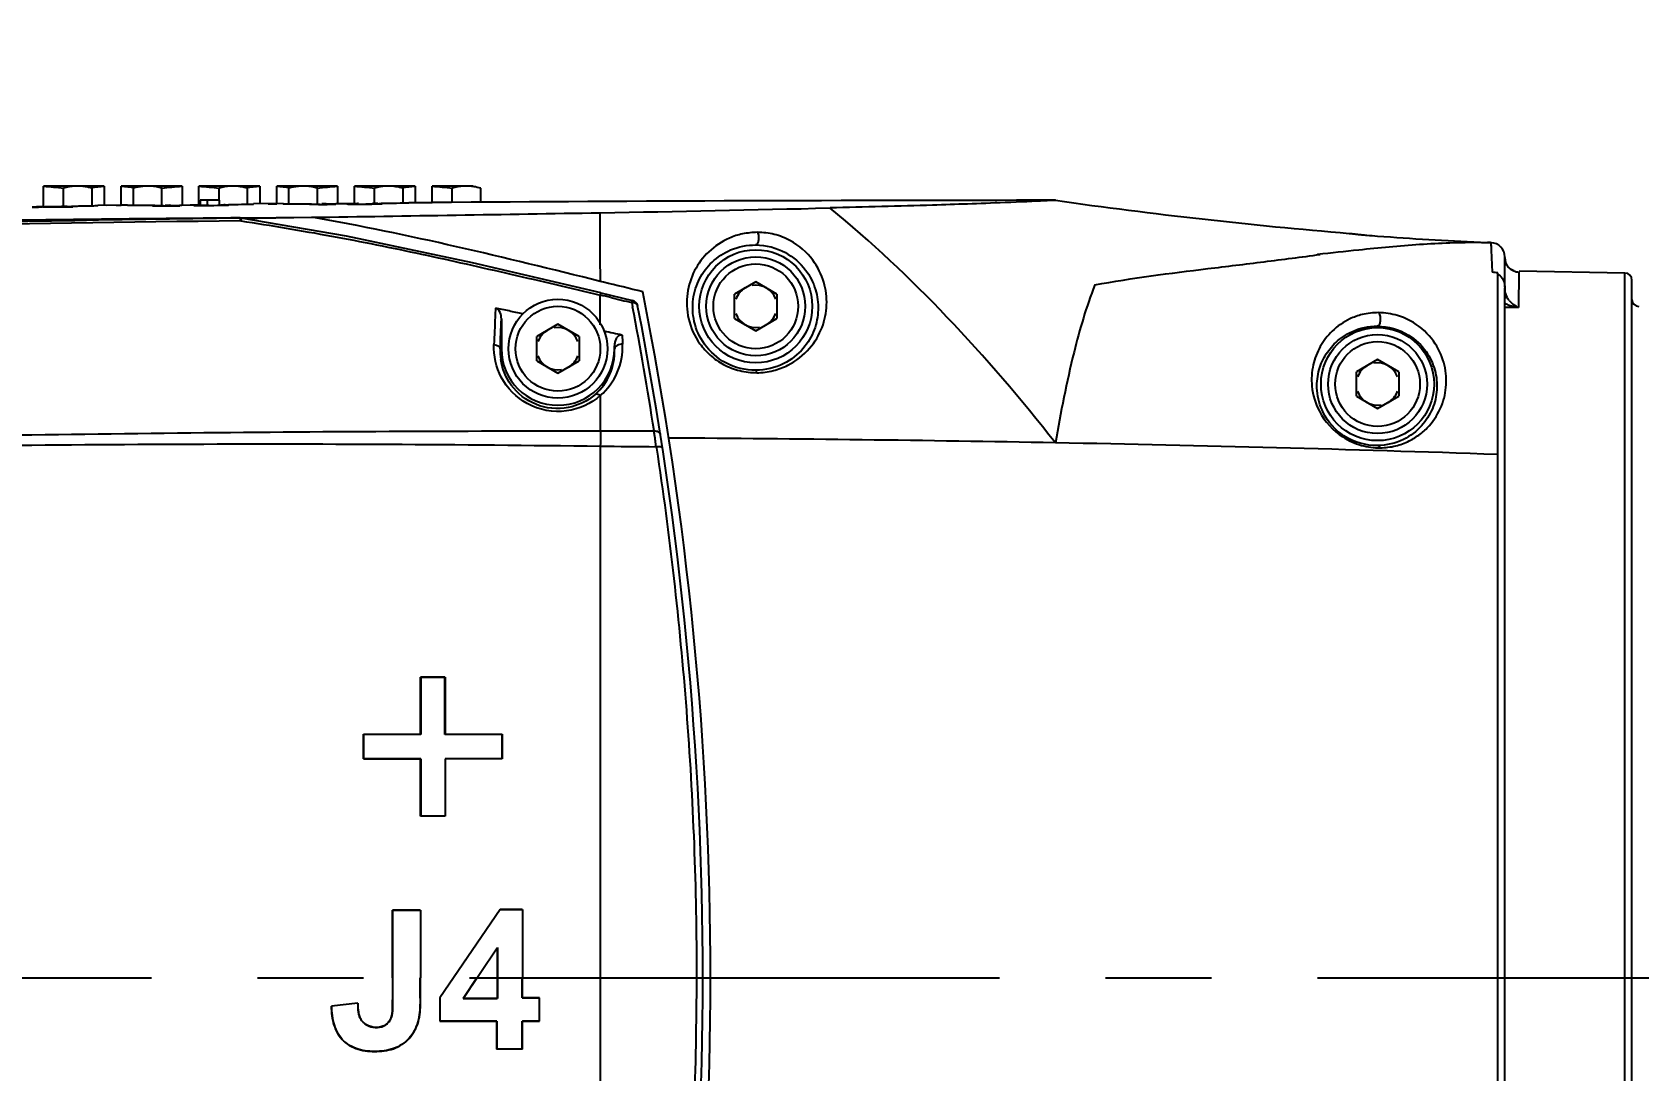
# Model space of a CAD drawing. Header units: millimetres. Extents: x 5828 to 6704, y 123 to 421.
# Drawn here: x 6567.92 to 6573.6, y 357.44 to 361.11 of the extents above; entities that cross this region are included whole.
import ezdxf

# ---------------------------------------------------------------- set-up
doc = ezdxf.new("R2010")
doc.units = ezdxf.units.MM
doc.linetypes.add('CENTER', pattern=[0.6, 0.375, -0.075, 0.075, -0.075])
for name, color, linetype in [('中心线', 7, 'Continuous'), ('外形图', 7, 'Continuous'), ('尺寸标注', 7, 'Continuous'), ('运动范围', 7, 'Continuous')]:
    doc.layers.add(name, color=color, linetype=linetype)
doc.styles.add('微软雅黑', font='msyh.ttc', dxfattribs={"height": 1.5})
doc.dimstyles.new('尺寸标注_1_20比例', dxfattribs={"dimtxt": 1.5, "dimasz": 1.25, "dimexe": 0.5, "dimexo": 0.4, "dimgap": 0.5, "dimtad": 1, "dimdec": 1, "dimlfac": 20, "dimdsep": 46, "dimtxsty": '微软雅黑', "dimcen": 0.09, "dimadec": 0, "dimazin": 0, "dimtp": 0.01, "dimtm": 0.01, "dimtfac": 1, "dimtdec": 1, "dimtofl": 0, "dimtmove": 0, "dimatfit": 3, "dimfxl": 1, "dimtolj": 1, "dimarcsym": 0})

# ---------------------------------------------------------------- blocks, each defined once
blk = doc.blocks.new('*D1121')
at = {"layer": 'Defpoints', "color": 0}
for p in [(6578.1257, 376.8637), (6520.5215, 313.0187), (6575.7198, 313.0187)]:
    blk.add_point(p, dxfattribs=at)
at = {"layer": '尺寸标注', "color": 0, "lineweight": -2}
for p, q in [((6577.7257, 376.8637), (6520.0215, 376.8637)), ((6520.5215, 375.6137), (6520.5215, 314.2687)), ((6575.3198, 313.0187), (6520.0215, 313.0187))]:
    blk.add_line(p, q, dxfattribs=at)
at = {"layer": '尺寸标注', "color": 0}
for points in [[(6520.7298, 375.6137), (6520.3132, 375.6137), (6520.5215, 376.8637)], [(6520.3132, 314.2687), (6520.7298, 314.2687), (6520.5215, 313.0187)]]:
    blk.add_solid(points, dxfattribs=at)
at = {"layer": '尺寸标注', "color": 0, "insert": (6519.2425, 344.9412), "char_height": 1.5, "attachment_point": 5, "rotation": 90, "style": '微软雅黑'}
blk.add_mtext('\\A1;1276.9', dxfattribs=at)
blk = doc.blocks.new('*D1122')
at = {"layer": 'Defpoints', "color": 0}
for p in [(6578.1257, 376.8637), (6512.573, 295.837), (6562.039, 295.837)]:
    blk.add_point(p, dxfattribs=at)
at = {"layer": '尺寸标注', "color": 0, "lineweight": -2}
for p, q in [((6577.7257, 376.8637), (6512.073, 376.8637)), ((6512.573, 375.6137), (6512.573, 297.087)), ((6561.639, 295.837), (6512.073, 295.837))]:
    blk.add_line(p, q, dxfattribs=at)
at = {"layer": '尺寸标注', "color": 0}
for points in [[(6512.7814, 375.6137), (6512.3647, 375.6137), (6512.573, 376.8637)], [(6512.3647, 297.087), (6512.7814, 297.087), (6512.573, 295.837)]]:
    blk.add_solid(points, dxfattribs=at)
at = {"layer": '尺寸标注', "color": 0, "insert": (6511.2935, 337.1476), "char_height": 1.5, "attachment_point": 5, "rotation": 90, "style": '微软雅黑'}
blk.add_mtext('\\A1;1620.5', dxfattribs=at)

msp = doc.modelspace()

# ---------------------------------------------------------------- linework, layer by layer
at = {"layer": '中心线', "linetype": 'CENTER', "ltscale": 5}
msp.add_line((6551.4631, 357.7687), (6583.6525, 357.7687), dxfattribs=at)
at = {"layer": '外形图', "color": 7, "linetype": 'Continuous'}
for p, q in [((6568.1707, 360.5687), (6567.9557, 360.5687)), ((6567.9557, 360.4967), (6567.9557, 360.5684)), ((6568.0268, 360.4977), (6568.0268, 360.5615)), ((6568.1278, 360.5001), (6568.1278, 360.5615)), ((6568.1707, 360.5684), (6568.1707, 360.5008)), ((6568.4457, 360.5687), (6568.2307, 360.5687)), ((6568.2307, 360.5014), (6568.2307, 360.5684)), ((6568.2736, 360.5012), (6568.2736, 360.5615)), ((6568.3747, 360.5014), (6568.3747, 360.5615)), ((6568.4457, 360.5684), (6568.4457, 360.502)), ((6568.7207, 360.5687), (6568.5057, 360.5687)), ((6568.5057, 360.5012), (6568.5057, 360.5684)), ((6568.5768, 360.5187), (6568.5768, 360.5615)), ((6568.6778, 360.5055), (6568.6778, 360.5615)), ((6568.7207, 360.5684), (6568.7207, 360.5062)), ((6568.9957, 360.5687), (6568.7807, 360.5687)), ((6568.7807, 360.5067), (6568.7807, 360.5684)), ((6568.8236, 360.5065), (6568.8236, 360.5615)), ((6568.9247, 360.5064), (6568.9247, 360.5615)), ((6568.9957, 360.5684), (6568.9957, 360.5068)), ((6569.2707, 360.5687), (6569.0557, 360.5687)), ((6569.0557, 360.5052), (6569.0557, 360.5684)), ((6569.1268, 360.5071), (6569.1268, 360.5615)), ((6569.2278, 360.5099), (6569.2278, 360.5615)), ((6569.2707, 360.5684), (6569.2707, 360.5105)), ((6569.4757, 360.5687), (6569.3307, 360.5687)), ((6569.3307, 360.5109), (6569.3307, 360.5684)), ((6569.4018, 360.5113), (6569.4018, 360.5615)), ((6569.5028, 360.5118), (6569.5028, 360.5615)), ((6567.9154, 360.4939), (6567.9379, 360.4942)), ((6567.9548, 360.495), (6568.0188, 360.4957)), ((6568.0133, 360.4959), (6567.9603, 360.4952)), ((6568.0133, 360.4959), (6568.005, 360.4958)), ((6568.005, 360.4956), (6568.0188, 360.4957)), ((6568.0355, 360.4953), (6568.0589, 360.4956)), ((6568.0551, 360.4981), (6568.0593, 360.4982)), ((6568.2532, 360.5016), (6568.1482, 360.5005)), ((6568.2307, 360.5014), (6568.1787, 360.5008)), ((6568.2125, 360.5012), (6568.2308, 360.5014)), ((6568.2532, 360.5016), (6568.2307, 360.5014)), ((6568.3412, 360.5012), (6568.3444, 360.5012)), ((6568.3416, 360.4986), (6568.4055, 360.4993)), ((6568.3805, 360.4992), (6568.3416, 360.4988)), ((6568.3416, 360.4986), (6568.3735, 360.4991)), ((6568.3416, 360.4988), (6568.3416, 360.4986)), ((6568.3444, 360.5012), (6568.349, 360.5013)), ((6568.3735, 360.4991), (6568.4055, 360.4991)), ((6568.4024, 360.501), (6568.3857, 360.5008)), ((6568.4022, 360.5016), (6568.4065, 360.5016)), ((6568.4375, 360.4998), (6568.4025, 360.4995)), ((6568.4055, 360.4991), (6568.4375, 360.4996)), ((6568.4055, 360.4993), (6568.4375, 360.4996)), ((6568.4371, 360.5019), (6568.4453, 360.502)), ((6568.4375, 360.4996), (6568.4375, 360.4998)), ((6568.4453, 360.502), (6568.4751, 360.5022)), ((6568.4751, 360.5022), (6568.4877, 360.5024)), ((6568.5098, 360.5021), (6568.4876, 360.5018)), ((6568.5098, 360.5021), (6568.4876, 360.5018)), ((6568.4876, 360.5001), (6568.5435, 360.5006)), ((6568.4876, 360.5001), (6568.5098, 360.5003)), ((6568.5098, 360.5187), (6568.5098, 360.5012)), ((6568.5778, 360.5187), (6568.5098, 360.5187)), ((6568.5404, 360.5008), (6568.5098, 360.5005)), ((6568.5359, 360.5015), (6568.5359, 360.5187)), ((6568.5435, 360.5006), (6568.5585, 360.5008)), ((6568.5585, 360.5008), (6568.5712, 360.5009)), ((6568.5778, 360.5016), (6568.5778, 360.5187)), ((6568.5829, 360.5011), (6568.5883, 360.5012)), ((6568.5883, 360.5012), (6568.5921, 360.5012)), ((6568.8036, 360.5069), (6568.6982, 360.506)), ((6568.7506, 360.5064), (6568.7809, 360.5067)), ((6568.8944, 360.5063), (6568.8972, 360.5063)), ((6568.8972, 360.5063), (6568.9042, 360.5063)), ((6568.8975, 360.5038), (6568.9901, 360.5045)), ((6568.935, 360.5043), (6568.8975, 360.504)), ((6568.8975, 360.504), (6568.8975, 360.5038)), ((6568.9283, 360.5042), (6568.9592, 360.5042)), ((6568.9562, 360.5059), (6568.9401, 360.5058)), ((6568.9901, 360.5047), (6568.9562, 360.5045)), ((6568.9896, 360.5068), (6568.9953, 360.5068)), ((6568.9901, 360.5045), (6568.9901, 360.5047)), ((6568.9953, 360.5068), (6569.0251, 360.507)), ((6569.0251, 360.507), (6569.0286, 360.5071)), ((6569.154, 360.506), (6569.1422, 360.5061)), ((6569.1503, 360.5082), (6569.1551, 360.5083)), ((6569.2482, 360.5103), (6569.3306, 360.5109)), ((6569.309, 360.5107), (6569.3309, 360.5109)), ((6568.6513, 360.4541), (6568.9047, 360.4586)), ((6568.6513, 360.4564), (6568.9047, 360.4586)), ((6568.6513, 360.4553), (6568.6513, 360.4553)), ((6568.6538, 360.4464), (6568.6513, 360.4464)), ((6568.6538, 360.4462), (6568.6514, 360.4461)), ((6568.6551, 360.455), (6568.6538, 360.4462)), ((6573.0826, 360.2646), (6573.0778, 360.3687)), ((6573.0785, 360.3514), (6573.0778, 360.3687)), ((6572.4726, 360.3268), (6572.4635, 360.3279)), ((6573.126, 360.2131), (6573.1258, 360.3187)), ((6573.1007, 355.2755), (6573.1007, 360.2619)), ((6573.1759, 360.2659), (6573.1748, 360.1391)), ((6573.5512, 360.2613), (6573.1762, 360.2679)), ((6573.5512, 355.2762), (6573.5512, 360.2613)), ((6569.937, 360.2292), (6569.9257, 360.232)), ((6570.4757, 360.2303), (6570.4007, 360.187)), ((6570.5507, 360.187), (6570.4757, 360.2303)), ((6573.1259, 360.2131), (6573.1257, 360.205)), ((6573.1257, 355.2279), (6573.1257, 360.2093)), ((6573.1257, 360.205), (6573.1264, 360.196)), ((6573.5757, 355.3012), (6573.5757, 360.2363)), ((6569.9276, 360.1913), (6569.9257, 360.1833)), ((6569.9257, 360.0786), (6569.9257, 360.1833)), ((6569.9276, 360.1913), (6570.0392, 360.1648)), ((6569.9629, 360.1746), (6570, 360.1657)), ((6570.0373, 360.157), (6570.0392, 360.1648)), ((6570.0373, 360.157), (6570.0401, 360.1421)), ((6570.4007, 360.1004), (6570.4007, 360.187)), ((6570.5507, 360.187), (6570.5507, 360.1004)), ((6573.1331, 360.1764), (6573.1257, 360.1721)), ((6573.1748, 360.139), (6573.1257, 360.1399)), ((6569.5757, 360.0989), (6569.5757, 359.9937)), ((6570.4007, 360.1004), (6570.4757, 360.0571)), ((6570.4757, 360.0571), (6570.5507, 360.1004)), ((6569.7757, 360.0803), (6569.7007, 360.037)), ((6569.7007, 359.9504), (6569.7007, 360.037)), ((6569.8507, 360.037), (6569.7757, 360.0803)), ((6569.8507, 360.037), (6569.8507, 359.9504)), ((6569.5716, 359.9937), (6569.5757, 359.9937)), ((6569.9757, 360.0045), (6569.9762, 359.9937)), ((6569.9757, 359.9937), (6569.9757, 360.0045)), ((6569.9757, 359.9937), (6569.9762, 359.9937)), ((6569.7007, 359.9504), (6569.7757, 359.9071)), ((6569.7757, 359.9071), (6569.8507, 359.9504)), ((6572.6757, 359.9553), (6572.6007, 359.912)), ((6572.6007, 359.8254), (6572.6007, 359.912)), ((6572.7507, 359.912), (6572.6757, 359.9553)), ((6572.7507, 359.912), (6572.7507, 359.8254)), ((6569.9258, 359.7033), (6569.9258, 359.8278)), ((6572.6007, 359.8254), (6572.6757, 359.7821)), ((6572.6757, 359.7821), (6572.7507, 359.8254)), ((6569.9257, 359.6493), (6569.9257, 355.8882)), ((6570.1234, 359.6471), (6570.1242, 359.6419)), ((6570.1234, 359.6471), (6570.1241, 359.6418)), ((6569.2897, 358.6302), (6569.2897, 358.8326)), ((6569.2902, 358.8322), (6569.2897, 358.8326)), ((6569.2897, 358.8326), (6569.3765, 358.8326)), ((6569.2902, 358.8322), (6569.2902, 358.6297)), ((6569.3761, 358.8322), (6569.2902, 358.8322)), ((6569.3761, 358.8322), (6569.3765, 358.8326)), ((6569.3761, 358.6297), (6569.3761, 358.8322)), ((6569.3765, 358.8326), (6569.3765, 358.6302)), ((6569.0873, 358.5434), (6569.0873, 358.6302)), ((6569.0878, 358.6297), (6569.0873, 358.6302)), ((6569.0873, 358.6302), (6569.2897, 358.6302)), ((6569.0878, 358.6297), (6569.0878, 358.5439)), ((6569.2902, 358.6297), (6569.0878, 358.6297)), ((6569.2902, 358.6297), (6569.2897, 358.6302)), ((6569.3761, 358.6297), (6569.3765, 358.6302)), ((6569.5785, 358.6297), (6569.3761, 358.6297)), ((6569.3765, 358.6302), (6569.5789, 358.6302)), ((6569.5785, 358.6297), (6569.5789, 358.6302)), ((6569.5785, 358.5439), (6569.5785, 358.6297)), ((6569.5789, 358.6302), (6569.5789, 358.5434)), ((6569.0878, 358.5439), (6569.0873, 358.5434)), ((6569.2897, 358.5434), (6569.0873, 358.5434)), ((6569.0878, 358.5439), (6569.2902, 358.5439)), ((6569.2902, 358.5439), (6569.2897, 358.5434)), ((6569.2897, 358.341), (6569.2897, 358.5434)), ((6569.2902, 358.5439), (6569.2902, 358.3414)), ((6569.3765, 358.5434), (6569.3765, 358.341)), ((6569.5789, 358.5434), (6569.3765, 358.5434)), ((6569.2902, 358.3414), (6569.2897, 358.341)), ((6569.3765, 358.341), (6569.2897, 358.341)), ((6569.2902, 358.3414), (6569.3761, 358.3414)), ((6569.1901, 357.7687), (6569.1901, 358.0084)), ((6569.1906, 358.008), (6569.1901, 358.0084)), ((6569.1901, 358.0084), (6569.2891, 358.0084)), ((6569.1906, 358.008), (6569.1906, 357.6909)), ((6569.2886, 358.008), (6569.1906, 358.008)), ((6569.2891, 358.0084), (6569.2891, 357.7687)), ((6569.5708, 358.0105), (6569.3575, 357.6983)), ((6569.571, 358.0101), (6569.4062, 357.7687)), ((6569.571, 358.0101), (6569.5708, 358.0105)), ((6569.5708, 358.0105), (6569.6499, 358.0104)), ((6569.6495, 358.01), (6569.571, 358.0101)), ((6569.6499, 358.0104), (6569.6499, 357.7687)), ((6569.4409, 357.696), (6569.5612, 357.8749)), ((6569.5617, 357.8764), (6569.5617, 357.6956)), ((6569.1906, 357.7687), (6569.1901, 357.7687)), ((6569.1902, 357.7687), (6569.1901, 357.6909)), ((6569.2886, 357.6972), (6569.2886, 357.7687)), ((6569.2886, 357.7687), (6569.2891, 357.7687)), ((6569.2891, 357.6972), (6569.2891, 357.7687)), ((6569.4062, 357.7687), (6569.4056, 357.7687)), ((6569.4893, 357.7687), (6569.4401, 357.6956)), ((6569.5613, 357.7687), (6569.5613, 357.696)), ((6569.6495, 357.6981), (6569.6495, 357.7687)), ((6569.6495, 357.7687), (6569.6499, 357.7687)), ((6569.6499, 357.6986), (6569.6499, 357.7687)), ((6569.2886, 357.6972), (6569.2891, 357.6972)), ((6569.3579, 357.6981), (6569.3579, 357.6161)), ((6569.4401, 357.6956), (6569.4409, 357.696)), ((6569.5617, 357.6956), (6569.4401, 357.6956)), ((6569.4409, 357.696), (6569.5613, 357.696)), ((6569.5617, 357.6956), (6569.5613, 357.696)), ((6569.6495, 357.6981), (6569.6499, 357.6986)), ((6569.7105, 357.6981), (6569.6495, 357.6981)), ((6569.6499, 357.6986), (6569.7109, 357.6986)), ((6569.7105, 357.6981), (6569.7109, 357.6986)), ((6569.7105, 357.6162), (6569.7105, 357.6981)), ((6569.0681, 357.6795), (6568.9745, 357.6687)), ((6568.975, 357.6683), (6568.9745, 357.6687)), ((6569.0677, 357.679), (6568.975, 357.6683)), ((6569.0677, 357.679), (6569.0681, 357.6795)), ((6569.1906, 357.6909), (6569.1901, 357.6909)), ((6569.3579, 357.6161), (6569.3575, 357.6157)), ((6569.5587, 357.6157), (6569.3575, 357.6157)), ((6569.3579, 357.6161), (6569.5591, 357.6162)), ((6569.5591, 357.6162), (6569.5587, 357.6157)), ((6569.5591, 357.6162), (6569.5591, 357.5172)), ((6569.6495, 357.5173), (6569.6495, 357.6162)), ((6569.6495, 357.6162), (6569.6499, 357.6157)), ((6569.6495, 357.6162), (6569.7105, 357.6162)), ((6569.7109, 357.6157), (6569.6499, 357.6157)), ((6569.7105, 357.6162), (6569.7109, 357.6157)), ((6569.5591, 357.5172), (6569.5587, 357.5168)), ((6569.6499, 357.5168), (6569.5587, 357.5168)), ((6569.5591, 357.5172), (6569.6495, 357.5173)), ((6569.6495, 357.5173), (6569.6499, 357.5168))]:
    msp.add_line(p, q, dxfattribs=at)
msp.add_lwpolyline([(6569.9276, 360.1913), (6569.4736, 360.2979), (6569.0281, 360.3919), (6568.6551, 360.455)], dxfattribs=at)
for centre, radius in [((6570.4757, 360.1437), 0.2), ((6570.4757, 360.1437), 0.175), ((6570.4757, 360.1437), 0.15), ((6569.7757, 359.9937), 0.175), ((6569.7757, 359.9937), 0.15), ((6572.6757, 359.8687), 0.2), ((6572.6757, 359.8687), 0.175), ((6572.6757, 359.8687), 0.15)]:
    msp.add_circle(centre, radius, dxfattribs=at)
for centre, radius, start, end in [((6568.0933, 360.3135), 0.2567, 102.838, 105.0138), ((6568.3083, 360.3133), 0.2569, 76.4749, 77.2014), ((6568.3081, 360.3136), 0.2567, 74.9696, 76.419), ((6568.6433, 360.3135), 0.2567, 102.838, 105.0138), ((6568.8583, 360.3133), 0.2569, 76.4749, 77.2014), ((6568.8581, 360.3136), 0.2567, 74.9696, 76.419), ((6569.1933, 360.3135), 0.2567, 102.838, 105.0138), ((6569.4683, 360.3135), 0.2567, 102.838, 105.0138), ((6568.2161, 354.693), 5.8079, 92.57811, 92.74551), ((6568.0243, 360.8967), 0.4005, 268.4309, 269.2178), ((6568.279, 370.2974), 9.7964, 269.95626, 270.36406), ((6568.5186, 364.8076), 4.307, 270.7, 270.8557), ((6568.8491, 370.5167), 10.0105, 269.84185, 270.25916), ((6569.0628, 363.7789), 3.2738, 269.7776, 270.1688), ((6569.059, 366.2594), 5.7542, 270.13383, 270.42991), ((6569.0727, 364.5686), 4.0631, 270.2041, 270.6842), ((6569.1343, 356.8154), 3.6916, 90.0757, 90.2305), ((6569.0876, 363.4044), 2.8988, 270.6646, 271.0802), ((6569.1329, 358.117), 2.39, 89.8711, 90.0835), ((6571.7184, -6.295), 366.8137, 90.028529, 90.372962), ((6568.113, 468.6557), 108.1961, 270.959992, 271.390435), ((6574.061, 378.3114), 17.9711, 261.9223, 265.25907), ((6570.2161, 161.0286), 199.4328, 90.449567, 91.986353), ((6570.961, 104.5811), 255.8857, 90.517193, 90.751681), ((6564.0569, 698.1251), 337.7013, 270.822522, 270.995774), ((6573.5663, 372.0983), 11.7399, 265.64916, 267.42406), ((6573.0757, 360.3187), 0.05, 0.0575, 87.6646), ((6572.7228, 357.6655), 2.6238, 81.7181, 82.1181), ((6573.5507, 360.2363), 0.025, 0, 89), ((6557.9257, 357.7687), 12.39, 348.7079, 11.2921), ((6570.4757, 360.1437), 0.075, 120, 160.0024), ((6570.4757, 360.1437), 0.075, 19.9976, 100.0024), ((6573.1843, 360.2048), 0.0586, 188.6823, 197.1784), ((6567.1791, 348.44), 12.0603, 76.6546, 76.83594), ((6572.8323, 372.1049), 12.2705, 256.65504, 256.83374), ((6570.0334, 360.1404), 0.025, 11.0815, 76.5665), ((6557.1336, 357.6934), 13.1368, 8.80003, 10.7432), ((6557.924, 357.7687), 12.3644, 348.91849, 11.08152), ((6573.1838, 360.2047), 0.0581, 197.2119, 209.19), ((6573.2116, 360.2218), 0.0907, 219.5427, 223.6454), ((6573.6007, 360.1683), 0.025, 180, 269), ((6570.4757, 360.1437), 0.075, 199.9976, 280.0024), ((6570.4757, 360.1437), 0.075, 300, 340.0024), ((6569.7757, 359.9937), 0.075, 120, 160.0024), ((6569.7757, 359.9937), 0.075, 19.9976, 100.0024), ((6569.7745, 359.985), 0.2032, 177.5338, 188.1795), ((6569.7757, 359.9937), 0.2, 180, 0), ((6569.7757, 359.9937), 0.075, 199.9976, 280.0024), ((6569.7757, 359.9937), 0.075, 300, 340.0024), ((6569.7745, 359.9839), 0.2019, 311.1942, 2.0254), ((6569.7758, 360.0006), 0.2288, 310.944, 2.2347), ((6569.7738, 359.9839), 0.2026, 2.0129, 2.7685), ((6572.6757, 359.8687), 0.075, 120, 160.0024), ((6572.6757, 359.8687), 0.075, 19.9976, 100.0024), ((6572.6757, 359.8687), 0.075, 199.9976, 280.0024), ((6572.6757, 359.8687), 0.075, 300, 340.0024), ((6566.4521, 359.1754), 3.7015, 7.9737, 8.1966), ((6565.803, 359.0852), 4.3567, 7.6736, 7.9637), ((6565.1363, 358.9942), 5.0296, 7.4577, 7.6869), ((6569.4779, 248.0303), 111.6496, 88.94389, 89.645985), ((6569.7909, 263.6815), 95.9952, 88.024108, 88.958466)]:
    msp.add_arc(centre, radius, start, end, dxfattribs=at)
for points, knots in [([(6567.9557, 360.5684), (6567.9676, 360.5679), (6567.9913, 360.5655), (6568.015, 360.5631), (6568.0268, 360.5615)], [0, 0, 0, 0, 0.500027, 1, 1, 1, 1]), ([(6568.3747, 360.5615), (6568.3865, 360.5631), (6568.4101, 360.5655), (6568.4338, 360.5679), (6568.4457, 360.5684)], [0, 0, 0, 0, 0.499973, 1, 1, 1, 1]), ([(6568.5057, 360.5684), (6568.5176, 360.5679), (6568.5413, 360.5655), (6568.565, 360.5631), (6568.5768, 360.5615)], [0, 0, 0, 0, 0.500027, 1, 1, 1, 1]), ([(6568.9247, 360.5615), (6568.9365, 360.5631), (6568.9601, 360.5655), (6568.9838, 360.5679), (6568.9957, 360.5684)], [0, 0, 0, 0, 0.499973, 1, 1, 1, 1]), ([(6569.0557, 360.5684), (6569.0676, 360.5679), (6569.0913, 360.5655), (6569.115, 360.5631), (6569.1268, 360.5615)], [0, 0, 0, 0, 0.500027, 1, 1, 1, 1]), ([(6569.3307, 360.5684), (6569.3426, 360.5679), (6569.3663, 360.5655), (6569.39, 360.5631), (6569.4018, 360.5615)], [0, 0, 0, 0, 0.500027, 1, 1, 1, 1]), ([(6568.0589, 360.4956), (6568.0522, 360.4957), (6568.0389, 360.4965), (6568.0255, 360.4961), (6568.0188, 360.4962)], [0, 0, 0, 0, 0.500099, 1, 1, 1, 1]), ([(6568.0593, 360.4982), (6568.0666, 360.4983), (6568.0901, 360.4987), (6568.1136, 360.4991), (6568.1299, 360.4995)], [0, 0, 0, 0, 0.309649, 1, 1, 1, 1]), ([(6568.1299, 360.4995), (6568.1325, 360.4996), (6568.1371, 360.4997), (6568.1424, 360.4998), (6568.1454, 360.4999), (6568.1469, 360.4999), (6568.1476, 360.5001), (6568.1482, 360.5), (6568.1482, 360.5001)], [0, 0, 0, 0, 0.433974, 0.74687, 0.857104, 0.936189, 0.983878, 1, 1, 1, 1]), ([(6568.2532, 360.5012), (6568.2532, 360.5011), (6568.2538, 360.5013), (6568.2545, 360.5011), (6568.256, 360.5011), (6568.259, 360.501), (6568.2643, 360.501), (6568.2688, 360.501), (6568.2715, 360.501)], [0, 0, 0, 0, 0.016069, 0.0637, 0.142735, 0.252938, 0.565875, 1, 1, 1, 1]), ([(6568.6099, 360.5018), (6568.6099, 360.502), (6568.6089, 360.5018), (6568.608, 360.502), (6568.6056, 360.5019), (6568.6009, 360.5021), (6568.593, 360.502), (6568.5863, 360.502), (6568.5825, 360.502)], [0, 0, 0, 0, 0.015549, 0.062573, 0.142771, 0.258179, 0.586867, 1, 1, 1, 1]), ([(6568.5921, 360.5012), (6568.5941, 360.5013), (6568.5998, 360.5014), (6568.6054, 360.5015), (6568.609, 360.5017)], [0, 0, 0, 0, 0.357018, 1, 1, 1, 1]), ([(6568.609, 360.5017), (6568.6092, 360.5017), (6568.6094, 360.5018), (6568.6099, 360.5017), (6568.6099, 360.5018)], [0, 0, 0, 0, 0.744693, 1, 1, 1, 1]), ([(6568.6104, 360.5038), (6568.6175, 360.5039), (6568.6407, 360.5043), (6568.6639, 360.5047), (6568.6799, 360.505)], [0, 0, 0, 0, 0.309361, 1, 1, 1, 1]), ([(6568.6799, 360.505), (6568.6825, 360.505), (6568.6871, 360.5052), (6568.6924, 360.5053), (6568.6954, 360.5054), (6568.6969, 360.5054), (6568.6976, 360.5056), (6568.6982, 360.5054), (6568.6982, 360.5055)], [0, 0, 0, 0, 0.433982, 0.74688, 0.857113, 0.936196, 0.983882, 1, 1, 1, 1]), ([(6568.8032, 360.5065), (6568.8032, 360.5064), (6568.8038, 360.5065), (6568.8045, 360.5063), (6568.806, 360.5064), (6568.809, 360.5063), (6568.8143, 360.5063), (6568.8188, 360.5062), (6568.8215, 360.5062)], [0, 0, 0, 0, 0.016073, 0.063707, 0.142744, 0.252948, 0.565883, 1, 1, 1, 1]), ([(6569.0286, 360.5057), (6569.0283, 360.5055), (6569.0313, 360.5057), (6569.0334, 360.5052), (6569.0414, 360.5053), (6569.0467, 360.5052), (6569.0501, 360.5052)], [0, 0, 0, 0, 0.044047, 0.210445, 0.525469, 1, 1, 1, 1]), ([(6569.0707, 360.5068), (6569.0645, 360.5067), (6569.0537, 360.5066), (6569.0414, 360.5064), (6569.0345, 360.5061), (6569.0314, 360.5061), (6569.0296, 360.5058), (6569.0287, 360.5059), (6569.0286, 360.5057)], [0, 0, 0, 0, 0.447218, 0.763841, 0.87014, 0.942721, 0.984667, 1, 1, 1, 1]), ([(6569.1021, 360.5054), (6569.107, 360.5054), (6569.1243, 360.5056), (6569.1415, 360.5058), (6569.154, 360.506)], [0, 0, 0, 0, 0.28109, 1, 1, 1, 1]), ([(6569.1551, 360.5083), (6569.1629, 360.5084), (6569.1878, 360.5087), (6569.2127, 360.5091), (6569.2299, 360.5094)], [0, 0, 0, 0, 0.31074, 1, 1, 1, 1]), ([(6569.2299, 360.5094), (6569.2325, 360.5094), (6569.2371, 360.5095), (6569.2424, 360.5096), (6569.2454, 360.5098), (6569.2469, 360.5097), (6569.2476, 360.5099), (6569.2482, 360.5098), (6569.2482, 360.5099)], [0, 0, 0, 0, 0.433989, 0.74689, 0.857122, 0.936203, 0.983886, 1, 1, 1, 1]), ([(6571.5358, 360.5186), (6571.5389, 360.5187), (6571.5099, 360.5173), (6571.4783, 360.5154), (6571.3049, 360.5081), (6571.0731, 360.5003), (6570.8594, 360.4944), (6570.7384, 360.4915)], [0, 0, 0, 0, 0.011612, 0.049636, 0.222815, 0.544792, 1, 1, 1, 1]), ([(6571.5358, 359.6608), (6571.4149, 359.8148), (6571.1649, 360.1075), (6570.8845, 360.3722), (6570.7384, 360.4914)], [0, 0, 0, 0, 0.509352, 1, 1, 1, 1]), ([(6568.6513, 360.4553), (6567.7609, 360.4422), (6565.9781, 360.4146), (6564.1957, 360.3649), (6563.3038, 360.3328)], [0, 0, 0, 0, 0.499426, 1, 1, 1, 1]), ([(6568.6513, 360.4464), (6567.8564, 360.4346), (6566.0737, 360.4073), (6564.2914, 360.3591), (6563.3041, 360.3234)], [0, 0, 0, 0, 0.445904, 1, 1, 1, 1]), ([(6568.6522, 360.454), (6568.6521, 360.4543), (6568.6519, 360.4548), (6568.6515, 360.4552), (6568.6513, 360.4553)], [0, 0, 0, 0, 0.617386, 1, 1, 1, 1]), ([(6568.6538, 360.4461), (6568.7608, 360.4295), (6568.9745, 360.394), (6569.2929, 360.3298), (6569.6096, 360.2577), (6569.8205, 360.2087), (6569.9257, 360.1832)], [0, 0, 0, 0, 0.25001, 0.499999, 0.750007, 1, 1, 1, 1]), ([(6569.9257, 360.232), (6569.7564, 360.2737), (6569.418, 360.3577), (6569.0764, 360.4287), (6568.9047, 360.4586)], [0, 0, 0, 0, 0.500013, 1, 1, 1, 1]), ([(6569.9258, 360.232), (6569.9258, 360.253), (6569.9257, 360.3339), (6569.9257, 360.4148), (6569.9257, 360.4748)], [0, 0, 0, 0, 0.259413, 1, 1, 1, 1]), ([(6570.4818, 360.4054), (6570.464, 360.4048), (6570.4299, 360.4021), (6570.3695, 360.3824), (6570.307, 360.3412), (6570.2551, 360.2718), (6570.2288, 360.1887), (6570.2326, 360.0964), (6570.2666, 360.021), (6570.314, 359.9686), (6570.3618, 359.9354), (6570.4183, 359.9137), (6570.4591, 359.909), (6570.4794, 359.909)], [0, 0, 0, 0, 0.068653, 0.130804, 0.243566, 0.350769, 0.45901, 0.573326, 0.699243, 0.768976, 0.843502, 0.921557, 1, 1, 1, 1]), ([(6570.4818, 360.4054), (6570.484, 360.4011), (6570.4857, 360.3916), (6570.4853, 360.3782), (6570.4832, 360.3678), (6570.4786, 360.3608), (6570.4757, 360.3607)], [0, 0, 0, 0, 0.302909, 0.582557, 0.822619, 1, 1, 1, 1]), ([(6570.4794, 359.909), (6570.4991, 359.9084), (6570.5372, 359.9142), (6570.6035, 359.9386), (6570.668, 359.9887), (6570.7141, 360.0659), (6570.731, 360.1483), (6570.7207, 360.2322), (6570.6792, 360.3155), (6570.613, 360.3724), (6570.5422, 360.4008), (6570.5017, 360.4044), (6570.4818, 360.4054)], [0, 0, 0, 0, 0.076343, 0.14732, 0.273056, 0.384689, 0.489568, 0.594208, 0.707217, 0.843375, 0.922647, 1, 1, 1, 1]), ([(6572.4635, 360.3279), (6572.5121, 360.3333), (6572.6323, 360.3465), (6572.8238, 360.365), (6572.9673, 360.3705), (6573.0387, 360.3703)], [0, 0, 0, 0, 0.254068, 0.628687, 1, 1, 1, 1]), ([(6572.5757, 360.4018), (6572.5757, 360.4016), (6572.5768, 360.4019), (6572.5778, 360.4014), (6572.5804, 360.4013), (6572.5836, 360.4009), (6572.5879, 360.4004), (6572.5951, 360.3996), (6572.606, 360.3985), (6572.6209, 360.3969), (6572.6444, 360.3947), (6572.663, 360.3932), (6572.6757, 360.3923)], [0, 0, 0, 0, 0.004889, 0.01941, 0.043367, 0.076562, 0.118736, 0.169387, 0.293885, 0.445336, 0.618095, 1, 1, 1, 1]), ([(6573.0387, 360.3703), (6573.042, 360.3701), (6573.0501, 360.3693), (6573.0631, 360.3699), (6573.0729, 360.3689), (6573.0778, 360.3687)], [0, 0, 0, 0, 0.250075, 0.625019, 1, 1, 1, 1]), ([(6570.4757, 359.9174), (6570.4393, 359.9173), (6570.368, 359.935), (6570.2911, 360.0028), (6570.2534, 360.0863), (6570.2498, 360.1687), (6570.2731, 360.2426), (6570.3195, 360.3042), (6570.3884, 360.3496), (6570.4455, 360.3609), (6570.4757, 360.3607)], [0, 0, 0, 0, 0.157431, 0.302048, 0.428525, 0.542746, 0.650472, 0.757059, 0.869472, 1, 1, 1, 1]), ([(6570.4757, 360.3607), (6570.5118, 360.3604), (6570.5804, 360.3427), (6570.6531, 360.2796), (6570.6906, 360.2056), (6570.7003, 360.1311), (6570.6857, 360.0578), (6570.6449, 359.9889), (6570.5736, 359.9328), (6570.5097, 359.9176), (6570.4757, 359.9174)], [0, 0, 0, 0, 0.157107, 0.293843, 0.406617, 0.510712, 0.614977, 0.726248, 0.852179, 1, 1, 1, 1]), ([(6571.6757, 360.2193), (6571.8079, 360.2443), (6572.0079, 360.2688), (6572.274, 360.3011), (6572.4064, 360.3184), (6572.4726, 360.3268)], [0, 0, 0, 0, 0.501738, 0.751118, 1, 1, 1, 1]), ([(6573.1413, 360.2796), (6573.146, 360.2753), (6573.157, 360.2686), (6573.1695, 360.265), (6573.1758, 360.2649)], [0, 0, 0, 0, 0.500011, 1, 1, 1, 1]), ([(6571.6757, 360.2193), (6571.645, 360.1422), (6571.5915, 359.9569), (6571.5542, 359.7684), (6571.5358, 359.6608)], [0, 0, 0, 0, 0.432177, 1, 1, 1, 1]), ([(6569.5757, 360.0989), (6569.5757, 360.1067), (6569.5737, 360.1219), (6569.5624, 360.1361), (6569.5549, 360.1377)], [0, 0, 0, 0, 0.5072, 1, 1, 1, 1]), ([(6569.6515, 360.117), (6569.6354, 360.1204), (6569.6031, 360.127), (6569.571, 360.1343), (6569.5549, 360.1377)], [0, 0, 0, 0, 0.500001, 1, 1, 1, 1]), ([(6570.0579, 360.1452), (6570.0572, 360.1487), (6570.0507, 360.1557), (6570.0421, 360.157), (6570.0373, 360.157)], [0, 0, 0, 0, 0.427133, 1, 1, 1, 1]), ([(6573.1748, 360.139), (6573.1723, 360.1401), (6573.1617, 360.1451), (6573.1522, 360.1526), (6573.146, 360.1592)], [0, 0, 0, 0, 0.229636, 1, 1, 1, 1]), ([(6569.5549, 360.1375), (6569.5544, 360.1268), (6569.5526, 360.0838), (6569.5508, 360.0408), (6569.5494, 360.0084)], [0, 0, 0, 0, 0.248164, 1, 1, 1, 1]), ([(6572.6798, 360.1213), (6572.6602, 360.1208), (6572.6248, 360.1176), (6572.5676, 360.0969), (6572.5141, 360.0602), (6572.4699, 360.003), (6572.4441, 359.9355), (6572.4392, 359.8553), (6572.4673, 359.7599), (6572.535, 359.6857), (6572.6058, 359.6536), (6572.6514, 359.6445), (6572.6737, 359.6434), (6572.6846, 359.6431)], [0, 0, 0, 0, 0.078593, 0.140574, 0.242141, 0.333582, 0.425774, 0.527156, 0.649989, 0.814638, 0.910539, 0.956439, 1, 1, 1, 1]), ([(6572.6798, 360.1212), (6572.6828, 360.1176), (6572.6852, 360.1077), (6572.6854, 360.0936), (6572.6836, 360.0821), (6572.6789, 360.0736), (6572.6757, 360.0735)], [0, 0, 0, 0, 0.276557, 0.557884, 0.811253, 1, 1, 1, 1]), ([(6572.6846, 359.6431), (6572.7033, 359.6437), (6572.7389, 359.6477), (6572.787, 359.6655), (6572.8268, 359.6903), (6572.8688, 359.7292), (6572.9054, 359.7878), (6572.9229, 359.8667), (6572.9139, 359.9477), (6572.8757, 360.0271), (6572.8147, 360.0835), (6572.7453, 360.1147), (6572.7022, 360.1206), (6572.6798, 360.1213)], [0, 0, 0, 0, 0.075392, 0.143094, 0.205271, 0.263628, 0.372961, 0.478105, 0.583893, 0.696039, 0.826972, 0.909545, 1, 1, 1, 1]), ([(6570.0032, 360.0418), (6569.999, 360.0427), (6569.9895, 360.0406), (6569.9811, 360.03), (6569.9766, 360.0176), (6569.9757, 360.0089), (6569.9757, 360.0045)], [0, 0, 0, 0, 0.248457, 0.498946, 0.749424, 1, 1, 1, 1]), ([(6572.6757, 359.651), (6572.6344, 359.6506), (6572.5542, 359.6738), (6572.4815, 359.756), (6572.4579, 359.8408), (6572.4637, 359.9113), (6572.4877, 359.9703), (6572.5277, 360.0202), (6572.59, 360.062), (6572.6446, 360.0737), (6572.6757, 360.0735)], [0, 0, 0, 0, 0.186581, 0.351996, 0.473893, 0.574502, 0.666255, 0.757584, 0.859371, 1, 1, 1, 1]), ([(6572.6757, 360.0735), (6572.7137, 360.0732), (6572.7815, 360.0539), (6572.8493, 359.99), (6572.8822, 359.9198), (6572.8892, 359.8486), (6572.8729, 359.7792), (6572.8327, 359.716), (6572.7659, 359.6654), (6572.7072, 359.6514), (6572.6757, 359.651)], [0, 0, 0, 0, 0.173379, 0.303845, 0.41515, 0.520345, 0.625356, 0.735074, 0.856051, 1, 1, 1, 1]), ([(6569.9257, 359.8278), (6569.8927, 359.7991), (6569.8046, 359.7588), (6569.6635, 359.7853), (6569.5667, 359.8833), (6569.5478, 359.9689), (6569.5494, 360.0084)], [0, 0, 0, 0, 0.251429, 0.521882, 0.772615, 1, 1, 1, 1]), ([(6569.5494, 360.0084), (6569.5524, 360.0082), (6569.5611, 360.0066), (6569.5711, 359.9999), (6569.5716, 359.9937)], [0, 0, 0, 0, 0.330896, 1, 1, 1, 1]), ([(6570.0044, 360.0095), (6569.9978, 360.0099), (6569.9861, 360.0084), (6569.9765, 359.9986), (6569.9762, 359.9937)], [0, 0, 0, 0, 0.573615, 1, 1, 1, 1]), ([(6569.9075, 359.832), (6569.8809, 359.8087), (6569.8109, 359.7744), (6569.6949, 359.7864), (6569.6055, 359.8562), (6569.5781, 359.9235), (6569.5734, 359.9561)], [0, 0, 0, 0, 0.246478, 0.51553, 0.77038, 1, 1, 1, 1]), ([(6570.4794, 359.909), (6570.4791, 359.911), (6570.4785, 359.9137), (6570.4768, 359.9173), (6570.4757, 359.9174)], [0, 0, 0, 0, 0.65139, 1, 1, 1, 1]), ([(6569.9257, 359.8278), (6569.9242, 359.829), (6569.919, 359.8323), (6569.9112, 359.8345), (6569.9075, 359.832)], [0, 0, 0, 0, 0.300957, 1, 1, 1, 1]), ([(6557.9313, 359.2797), (6558.93, 359.3483), (6560.4289, 359.4389), (6562.1787, 359.5232), (6563.1789, 359.5647), (6564.1791, 359.6034), (6565.1795, 359.6347), (6566.18, 359.6591), (6566.9302, 359.6738), (6567.6801, 359.6864), (6568.4294, 359.6967), (6569.1779, 359.7025), (6569.6766, 359.7032), (6569.9258, 359.7033)], [0, 0, 0, 0, 0.250173, 0.375261, 0.437803, 0.500343, 0.625415, 0.68794, 0.750449, 0.81293, 0.875366, 0.937734, 1, 1, 1, 1]), ([(6569.9258, 359.7033), (6569.9259, 359.6991), (6569.9261, 359.6811), (6569.926, 359.6631), (6569.9257, 359.6493)], [0, 0, 0, 0, 0.230777, 1, 1, 1, 1]), ([(6570.1157, 359.7031), (6570.1208, 359.7033), (6570.1299, 359.7025), (6570.1374, 359.6953), (6570.138, 359.6916)], [0, 0, 0, 0, 0.576944, 1, 1, 1, 1]), ([(6557.9348, 359.2345), (6558.933, 359.3053), (6560.9306, 359.4298), (6563.4298, 359.545), (6565.4299, 359.6094), (6566.68, 359.637), (6567.6798, 359.6512), (6568.6783, 359.6597), (6569.4269, 359.6557), (6569.9257, 359.6493)], [0, 0, 0, 0, 0.250154, 0.500301, 0.625362, 0.750388, 0.812868, 0.87531, 1, 1, 1, 1]), ([(6570.1234, 359.647), (6570.1285, 359.6476), (6570.1354, 359.648), (6570.1425, 359.6471), (6570.1451, 359.6457), (6570.1453, 359.6448)], [0, 0, 0, 0, 0.675187, 0.878972, 1, 1, 1, 1]), ([(6570.1242, 359.6419), (6570.1482, 359.4888), (6570.1883, 359.18), (6570.2485, 358.5561), (6570.2661, 358.0841), (6570.2661, 357.7687)], [0, 0, 0, 0, 0.24722, 0.496808, 1, 1, 1, 1]), ([(6572.6846, 359.6431), (6572.6841, 359.6442), (6572.6822, 359.6477), (6572.6786, 359.6509), (6572.6757, 359.651)], [0, 0, 0, 0, 0.291882, 1, 1, 1, 1]), ([(6570.2661, 357.7687), (6570.265, 357.6108), (6570.2603, 357.2953), (6570.2333, 356.8241), (6570.1886, 356.3574), (6570.1478, 356.0486), (6570.1242, 355.8955)], [0, 0, 0, 0, 0.252048, 0.503249, 0.752808, 1, 1, 1, 1]), ([(6568.9745, 357.6687), (6568.9745, 357.6463), (6568.9786, 357.6123), (6568.996, 357.5706), (6569.0239, 357.535), (6569.066, 357.5141), (6569.1103, 357.5082), (6569.155, 357.5082), (6569.2113, 357.5192), (6569.2647, 357.5648), (6569.2891, 357.6297), (6569.2891, 357.6748), (6569.2891, 357.6972)], [0, 0, 0, 0, 0.125336, 0.188083, 0.250689, 0.37484, 0.437502, 0.50018, 0.625024, 0.749474, 0.874391, 1, 1, 1, 1]), ([(6569.2886, 357.6972), (6569.2886, 357.6749), (6569.2887, 357.63), (6569.2645, 357.5653), (6569.2114, 357.5198), (6569.1553, 357.5086), (6569.1107, 357.5086), (6569.0665, 357.5144), (6569.0245, 357.5352), (6568.9966, 357.5706), (6568.979, 357.6121), (6568.975, 357.646), (6568.975, 357.6683)], [0, 0, 0, 0, 0.125397, 0.250315, 0.374814, 0.499657, 0.562346, 0.62501, 0.749322, 0.812052, 0.874738, 1, 1, 1, 1]), ([(6569.0677, 357.679), (6569.068, 357.6684), (6569.0683, 357.6524), (6569.0729, 357.6316), (6569.083, 357.6128), (6569.1049, 357.5962), (6569.1369, 357.5903), (6569.1631, 357.5989), (6569.179, 357.6132), (6569.1888, 357.6324), (6569.1915, 357.6592), (6569.1906, 357.6803), (6569.1906, 357.6909)], [0, 0, 0, 0, 0.125584, 0.18839, 0.251057, 0.375196, 0.499536, 0.62375, 0.686415, 0.749117, 0.874367, 1, 1, 1, 1]), ([(6569.1901, 357.6909), (6569.1901, 357.6803), (6569.191, 357.6593), (6569.1884, 357.6326), (6569.1786, 357.6135), (6569.1628, 357.5993), (6569.1367, 357.5907), (6569.1048, 357.5968), (6569.0831, 357.6134), (6569.0732, 357.6323), (6569.0687, 357.653), (6569.0685, 357.6689), (6569.0681, 357.6795)], [0, 0, 0, 0, 0.125654, 0.250918, 0.313606, 0.37625, 0.500468, 0.624832, 0.748945, 0.811631, 0.874401, 1, 1, 1, 1])]:
    msp.add_open_spline(points, degree=3, knots=knots, dxfattribs=at)
for points in [[(6568.0773, 360.5687), (6568.0635, 360.5687), (6568.0497, 360.5669), (6568.0362, 360.5638)], [(6568.1278, 360.5615), (6568.1114, 360.5659), (6568.0943, 360.5687), (6568.0773, 360.5687)], [(6568.1241, 360.5644), (6568.132, 360.5653), (6568.1399, 360.5659), (6568.1478, 360.5666)], [(6568.1478, 360.5666), (6568.1554, 360.5673), (6568.1631, 360.5681), (6568.1707, 360.5684)], [(6568.2307, 360.5684), (6568.2384, 360.5681), (6568.246, 360.5673), (6568.2536, 360.5666)], [(6568.2536, 360.5666), (6568.2615, 360.5659), (6568.2694, 360.5653), (6568.2773, 360.5644)], [(6568.2906, 360.5654), (6568.2849, 360.5643), (6568.2792, 360.563), (6568.2736, 360.5615)], [(6568.3242, 360.5687), (6568.3129, 360.5687), (6568.3016, 360.5675), (6568.2906, 360.5654)], [(6568.3652, 360.5638), (6568.3518, 360.5669), (6568.3379, 360.5687), (6568.3242, 360.5687)], [(6568.6273, 360.5687), (6568.6135, 360.5687), (6568.5997, 360.5669), (6568.5862, 360.5638)], [(6568.6778, 360.5615), (6568.6614, 360.5659), (6568.6443, 360.5687), (6568.6273, 360.5687)], [(6568.6741, 360.5644), (6568.682, 360.5653), (6568.6899, 360.5659), (6568.6978, 360.5666)], [(6568.6978, 360.5666), (6568.7054, 360.5673), (6568.7131, 360.5681), (6568.7207, 360.5684)], [(6568.7807, 360.5684), (6568.7884, 360.5681), (6568.796, 360.5673), (6568.8036, 360.5666)], [(6568.8036, 360.5666), (6568.8115, 360.5659), (6568.8194, 360.5653), (6568.8273, 360.5644)], [(6568.8406, 360.5654), (6568.8349, 360.5643), (6568.8292, 360.563), (6568.8236, 360.5615)], [(6568.8742, 360.5687), (6568.8629, 360.5687), (6568.8516, 360.5675), (6568.8406, 360.5654)], [(6568.9152, 360.5638), (6568.9018, 360.5669), (6568.8879, 360.5687), (6568.8742, 360.5687)], [(6569.1773, 360.5687), (6569.1635, 360.5687), (6569.1497, 360.5669), (6569.1362, 360.5638)], [(6569.2278, 360.5615), (6569.2114, 360.5659), (6569.1943, 360.5687), (6569.1773, 360.5687)], [(6569.2241, 360.5644), (6569.232, 360.5653), (6569.2399, 360.5659), (6569.2478, 360.5666)], [(6569.2478, 360.5666), (6569.2554, 360.5673), (6569.2631, 360.5681), (6569.2707, 360.5684)], [(6569.4523, 360.5687), (6569.4385, 360.5687), (6569.4247, 360.5669), (6569.4112, 360.5638)], [(6569.5028, 360.5615), (6569.4864, 360.5659), (6569.4693, 360.5687), (6569.4523, 360.5687)], [(6567.9352, 360.4952), (6567.9286, 360.495), (6567.922, 360.4942), (6567.9154, 360.4939)], [(6567.955, 360.4952), (6567.9484, 360.495), (6567.9418, 360.4954), (6567.9352, 360.4952)], [(6568.0188, 360.4957), (6568.0225, 360.4956), (6568.0262, 360.4956), (6568.03, 360.4955)], [(6568.03, 360.4955), (6568.0318, 360.4955), (6568.0337, 360.4954), (6568.0355, 360.4953)], [(6568.6513, 360.4553), (6568.6526, 360.4553), (6568.6539, 360.4553), (6568.6551, 360.455)], [(6568.6531, 360.4509), (6568.6529, 360.452), (6568.6526, 360.453), (6568.6522, 360.454)], [(6568.6538, 360.4462), (6568.6536, 360.4478), (6568.6534, 360.4493), (6568.6531, 360.4509)], [(6573.0777, 360.3687), (6573.0734, 360.3689), (6573.069, 360.3694), (6573.0647, 360.3695)], [(6573.1295, 360.2968), (6573.1269, 360.3032), (6573.1257, 360.3103), (6573.1257, 360.3173)], [(6573.1257, 360.3159), (6573.1257, 360.3027), (6573.1317, 360.2886), (6573.1413, 360.2796)], [(6573.1007, 360.2582), (6573.107, 360.2545), (6573.1126, 360.2492), (6573.1167, 360.2432)], [(6573.1412, 360.2797), (6573.1373, 360.2834), (6573.1339, 360.2879), (6573.1314, 360.2927)], [(6573.1577, 360.2692), (6573.1517, 360.2718), (6573.146, 360.2752), (6573.1412, 360.2797)], [(6570.0759, 360.1948), (6570.0296, 360.2063), (6569.9833, 360.2178), (6569.937, 360.2292)], [(6573.1167, 360.2432), (6573.1226, 360.2345), (6573.126, 360.2236), (6573.1259, 360.2131)], [(6573.1257, 360.1546), (6573.1306, 360.1521), (6573.1356, 360.1497), (6573.1408, 360.1478)], [(6573.1417, 360.164), (6573.1385, 360.1679), (6573.1356, 360.172), (6573.1331, 360.1764)], [(6573.1408, 360.1478), (6573.1517, 360.1436), (6573.1632, 360.1407), (6573.1748, 360.139)], [(6569.5716, 359.9937), (6569.5729, 360.0288), (6569.5743, 360.0638), (6569.5757, 360.0989)], [(6570.0032, 360.0418), (6569.9819, 360.0463), (6569.9607, 360.0509), (6569.9395, 360.0554)], [(6570.0032, 360.0418), (6570.0037, 360.0311), (6570.0039, 360.0203), (6570.0044, 360.0095)], [(6569.9258, 359.7036), (6569.9891, 359.7034), (6570.0524, 359.7031), (6570.1158, 359.7028)], [(6569.9257, 359.6493), (6569.9916, 359.6485), (6570.0575, 359.6478), (6570.1234, 359.6471)], [(6569.5612, 357.8749), (6569.5612, 357.8395), (6569.5613, 357.8041), (6569.5613, 357.7687)], [(6569.3575, 357.6983), (6569.3575, 357.6708), (6569.3574, 357.6432), (6569.3574, 357.6157)], [(6569.7109, 357.6157), (6569.7109, 357.6433), (6569.711, 357.671), (6569.711, 357.6986)], [(6569.5588, 357.6157), (6569.5588, 357.5827), (6569.5586, 357.5498), (6569.5586, 357.5168)], [(6569.6498, 357.5168), (6569.6498, 357.5498), (6569.65, 357.5828), (6569.65, 357.6157)]]:
    msp.add_open_spline(points, degree=3, dxfattribs=at)
at = {"layer": '运动范围', "color": 7, "linetype": 'Continuous'}
msp.add_arc((6578.1257, 333.0187), 43.845, 350, 224.94335, dxfattribs=at)

# ---------------------------------------------------------------- dimensions: what is measured, and where the dimension line sits
at = {"layer": '尺寸标注'}
dim = msp.add_linear_dim(base=(6512.573, 295.837), p1=(6578.1257, 376.8637), p2=(6562.039, 295.837), angle=90, dimstyle='尺寸标注_1_20比例', dxfattribs=at)
dim.commit()
dim.dimension.update_dxf_attribs({"geometry": '*D1122', "text_midpoint": (6512.573, 337.1476), "dimtype": 160})
dim = msp.add_linear_dim(base=(6520.5215, 313.0187), p1=(6578.1257, 376.8637), p2=(6575.7198, 313.0187), angle=90, dimstyle='尺寸标注_1_20比例', dxfattribs=at)
dim.commit()
dim.dimension.update_dxf_attribs({"geometry": '*D1121', "text_midpoint": (6519.2425, 344.9412)})

doc.saveas('drawing.dxf')
